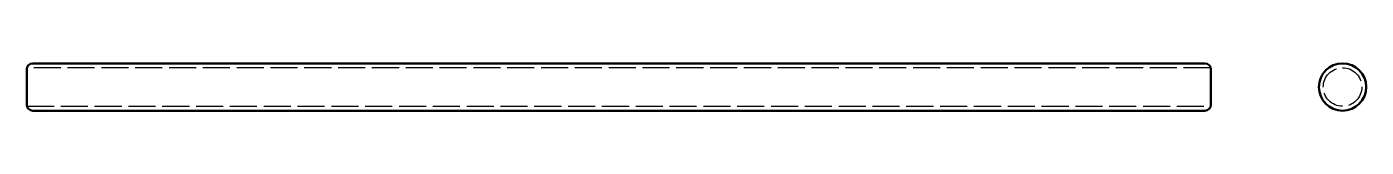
# Model space of a CAD drawing. Header units: millimetres. Extents: x 48 to 274, y 95 to 103.
import ezdxf

# ---------------------------------------------------------------- set-up
doc = ezdxf.new("R2010")
doc.units = ezdxf.units.MM
doc.linetypes.add('DASHED', pattern=[0.2067, 0.1654, -0.0413])
doc.layers.add('Hidden Narrow (ANSI)', color=7, linetype='DASHED', lineweight=25)
doc.layers.add('Visible (ANSI)', color=7, linetype='Continuous', lineweight=50)

msp = doc.modelspace()

# ---------------------------------------------------------------- linework, layer by layer
at = {"layer": 'Hidden Narrow (ANSI)', "ltscale": 27.636099}
for p, q in [((247.67, 102.57), (47.74, 102.57)), ((47.74, 96.06), (247.67, 96.06))]:
    msp.add_line(p, q, dxfattribs=at)
at = {"layer": 'Hidden Narrow (ANSI)', "ltscale": 24.743652}
msp.add_circle((269.94, 99.31), 3.26, dxfattribs=at)
at = {"layer": 'Visible (ANSI)'}
for p, q in [((47.7, 96.31), (47.7, 102.31)), ((246.7, 103.31), (48.7, 103.31)), ((247.7, 102.31), (247.7, 96.31)), ((246.7, 95.31), (48.7, 95.31))]:
    msp.add_line(p, q, dxfattribs=at)
msp.add_circle((269.94, 99.31), 4, dxfattribs=at)
for centre, start, end in [((48.7, 102.31), 90, 180), ((246.7, 102.31), 0, 90), ((48.7, 96.31), 180, 270), ((246.7, 96.31), 270, 0)]:
    msp.add_arc(centre, 1, start, end, dxfattribs=at)

doc.saveas('drawing.dxf')
